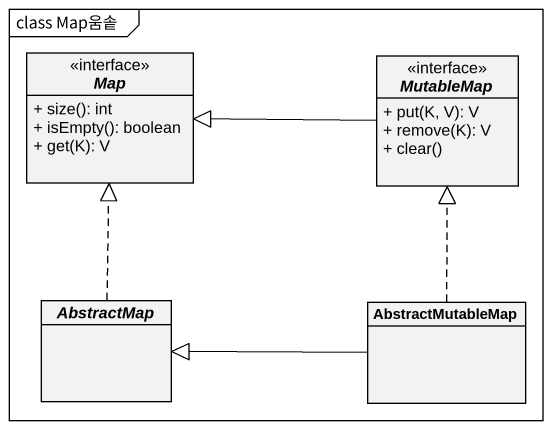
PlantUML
@startuml
mainframe class Map움솥
hide circle
hide empty members
skinparam classAttributeIconSize 0
interface "Map" as Map_ {
  + size(): int
  + isEmpty(): boolean
  + get(K): V
}
interface MutableMap {
  + put(K, V): V
  + remove(K): V
  + clear()
}
abstract class AbstractMap
class AbstractMutableMap
MutableMap -left-|> Map_
AbstractMap .up.|> Map_
AbstractMutableMap .up.|> MutableMap
AbstractMutableMap -left-|> AbstractMap
@enduml
